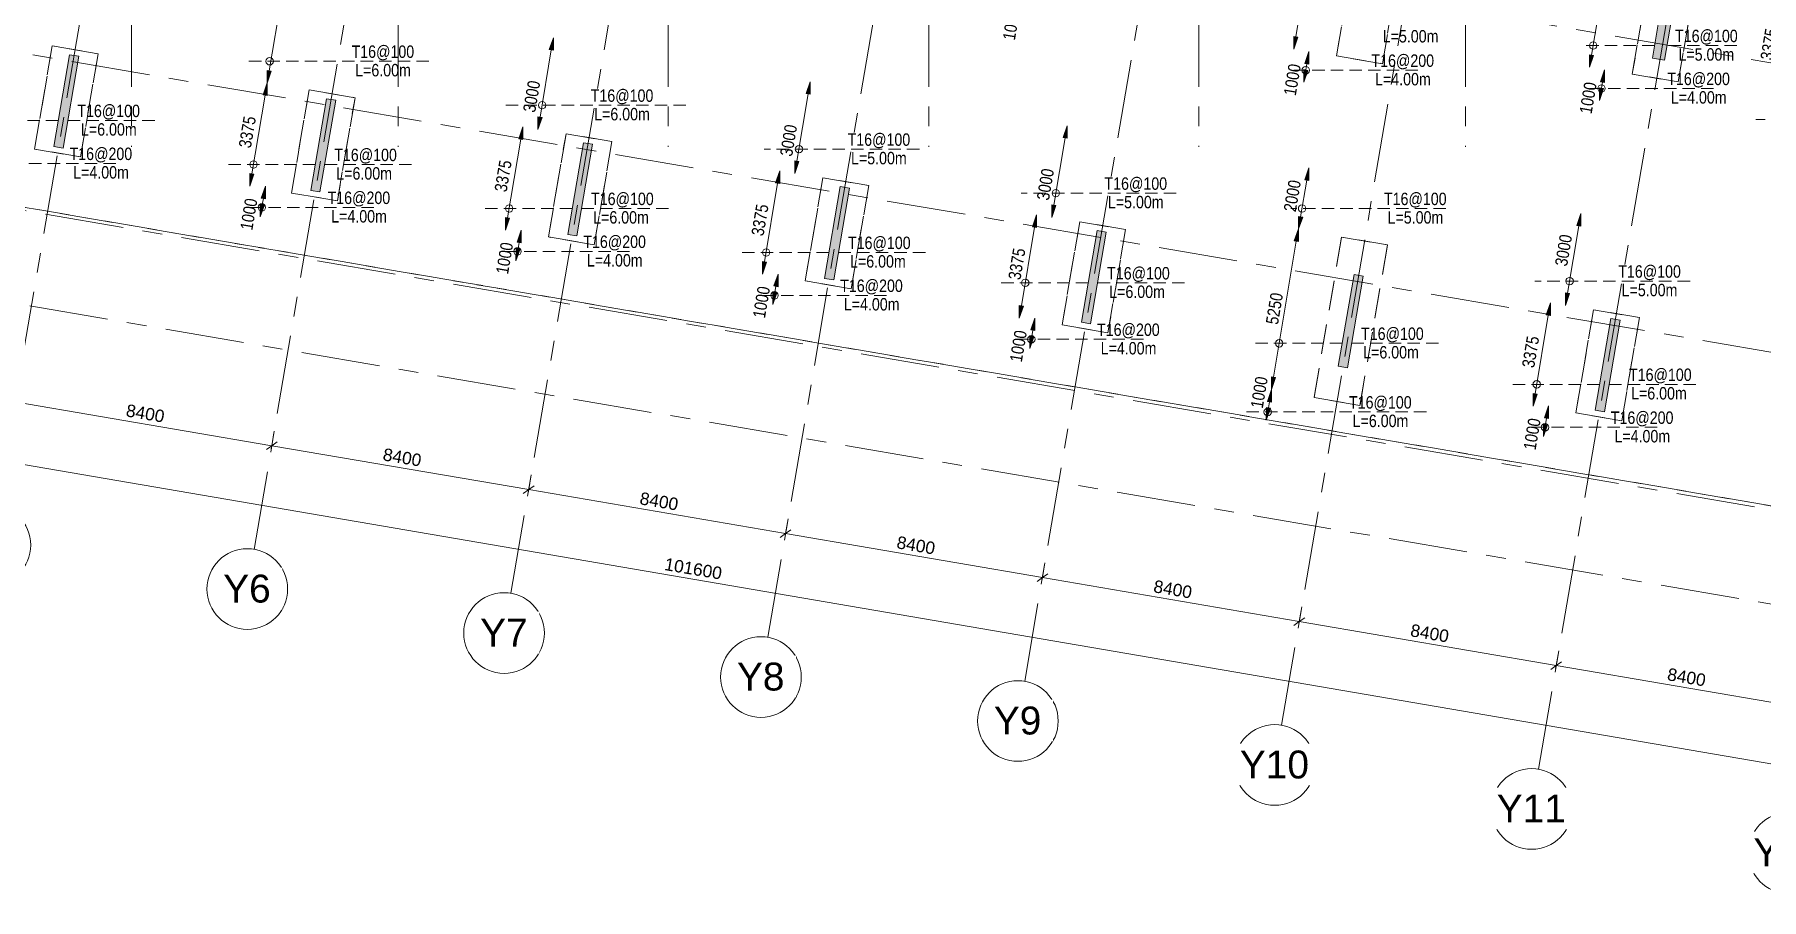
# Model space of a CAD drawing. Header units: millimetres. Extents: x -7055 to 132043, y -26353 to 51881.
# Drawn here: x 28048 to 83709, y -23914 to 3974 of the extents above; entities that cross this region are included whole.
import ezdxf

# ---------------------------------------------------------------- set-up
doc = ezdxf.new("R2010")
doc.units = ezdxf.units.MM
for name, pattern in [('00-SX_HIDDEN', [600, 400, -200]), ('Grid Line', [4445, 2540, -635, 635, -635]), ('Hidden', [1428.75, 952.5, -476.25]), ('IMPORT-HIDDENX2 _6_', [3810000.0, 2540000.0, -1270000.0])]:
    doc.linetypes.add(name, pattern=pattern)
for name, color, linetype, lineweight in [('A-ANNO-DIMS', 211, 'Continuous', 5), ('A-ANNO-DIMS-200', 211, 'Continuous', 5), ('A-WALL-PATT', 111, 'Continuous', 15), ('I-WALL', 2, 'Continuous', 5), ('S-Anno-REF-Dims', 7, 'Continuous', 5), ('S-Anno-Slab-Reinf-Top-Text', 7, 'Continuous', 5), ('S-Anno-Slab-Reinf_ Top', 7, 'IMPORT-HIDDENX2 _6_', 5), ('S-FNDN', 32, 'Continuous', 15), ('S-GRID', 1, 'Continuous', 5), ('S-GRID-IDEN', 1, 'Continuous', 5), ('TOP 1-1_dwg', 8, 'Continuous', 5)]:
    doc.layers.add(name, color=color, linetype=linetype, lineweight=lineweight)
doc.styles.add('Arial', font='arial.ttf', dxfattribs={"height": 900})
doc.styles.add('Arial Narrow', font='ARIALN.TTF', dxfattribs={"height": 400})
doc.styles.add('Arial_1', font='arial.ttf', dxfattribs={"height": 400})
doc.dimstyles.new('Diagonal_-_2mm_Round_5mm_-1-200', dxfattribs={"dimscale": 304.8, "dimtxt": 1.338923, "dimasz": 0.984252, "dimexe": 0.328084, "dimexo": 0.0625, "dimgap": 0.065617, "dimtad": 1, "dimdec": 0, "dimlfac": 304.8, "dimrnd": 5, "dimdsep": 46, "dimtxsty": 'Arial_1', "dimblk1": 'OBLIQUE', "dimblk2": 'OBLIQUE', "dimsah": 1, "dimcen": 0.09, "dimazin": 0, "dimtfac": 1, "dimtdec": 4, "dimtix": 1, "dimtmove": 0, "dimatfit": 3, "dimfxl": 0.005167, "dimfxlon": 1, "dimtvp": 1, "dimtolj": 1, "dimtzin": 0, "dimarcsym": 2})

# ---------------------------------------------------------------- blocks, each defined once
blk = doc.blocks.new('TOP 1-1_dwg-7774274-GROUND FLOOR TOP X-DIR REINFORECMENT')
at = {"layer": 'S-Anno-REF-Dims'}
for points in [[(357390, 455870), (357259, 455892), (357390, 456275), (357390, 455870)], [(381252, 455911), (381252, 456316), (381384, 456294)], [(381740, 455422), (381608, 455445), (381740, 455828), (381740, 455422)], [(390787, 455324), (390787, 455729), (390918, 455707)], [(348164, 454412), (348032, 454434), (348164, 454817), (348164, 454412)], [(348164, 454811), (348164, 455217), (348296, 455195)], [(365670, 454452), (365538, 454474), (365670, 454857), (365670, 454452)], [(381575, 454842), (381575, 455247), (381707, 455225)], [(391275, 454835), (391143, 454857), (391275, 455241), (391275, 454835)], [(391110, 454254), (391110, 454660), (391241, 454638)], [(356895, 453316), (356895, 453722), (357026, 453700)], [(356406, 452994), (356275, 453016), (356407, 453400), (356407, 452994)], [(373949, 453034), (373818, 453056), (373949, 453440), (373949, 453034)], [(364686, 451576), (364554, 451598), (364686, 451982), (364686, 451576)], [(365174, 451898), (365174, 452304), (365306, 452282)], [(381740, 451677), (381609, 451699), (381741, 452083), (381741, 451677)], [(347606, 451489), (347607, 451894), (347738, 451872)], [(348109, 451086), (347977, 451108), (348109, 451492), (348109, 451086)], [(347944, 450505), (347944, 450911), (348076, 450889)], [(373454, 450481), (373454, 450886), (373585, 450864)], [(355849, 450071), (355849, 450477), (355981, 450454)], [(372965, 450158), (372834, 450180), (372966, 450564), (372966, 450158)], [(381410, 450110), (381411, 450516), (381542, 450494)], [(390508, 450198), (390377, 450221), (390508, 450604), (390508, 450198)], [(356351, 449668), (356220, 449690), (356352, 450074), (356352, 449668)], [(381403, 449706), (381272, 449728), (381404, 450111), (381404, 449706)], [(356186, 449088), (356187, 449493), (356318, 449471)], [(364128, 448653), (364129, 449059), (364260, 449037)], [(364631, 448250), (364499, 448272), (364631, 448656), (364631, 448250)], [(364466, 447670), (364466, 448075), (364598, 448053)], [(372408, 447235), (372408, 447641), (372540, 447619)], [(389524, 447323), (389393, 447345), (389525, 447728), (389525, 447323)], [(390013, 447645), (390013, 448051), (390144, 448029)], [(372910, 446833), (372779, 446855), (372911, 447238), (372911, 446833)], [(372745, 446252), (372746, 446657), (372877, 446635)], [(380536, 444933), (380536, 445339), (380668, 445317)], [(380535, 444528), (380404, 444550), (380536, 444933), (380536, 444528)], [(388967, 444400), (388967, 444805), (389099, 444783)], [(380370, 443947), (380371, 444353), (380502, 444331)], [(389469, 443997), (389338, 444019), (389469, 444403), (389469, 443997)], [(389304, 443416), (389305, 443822), (389436, 443800)]]:
    blk.add_hatch(color=256, dxfattribs=at).paths.add_polyline_path(points)
at = {"layer": 'S-Anno-REF-Dims', "color": 250, "lineweight": 13}
for p, q in [((381318, 456305), (381744, 458845)), ((348230, 455206), (348780, 458485)), ((390853, 455718), (391278, 458258)), ((356961, 453711), (357324, 455881)), ((381641, 455236), (381674, 455433)), ((391176, 454649), (391209, 454846)), ((347672, 451883), (348098, 454423)), ((365240, 452293), (365604, 454463)), ((355915, 450466), (356341, 453005)), ((373520, 450875), (373883, 453045)), ((364194, 449048), (364620, 451587)), ((381476, 450505), (381675, 451688)), ((348010, 450900), (348043, 451097)), ((372474, 447630), (372900, 450169)), ((390079, 448040), (390442, 450210)), ((356252, 449482), (356285, 449679)), ((380602, 445328), (381337, 449717)), ((364532, 448064), (364565, 448261)), ((389033, 444794), (389459, 447334)), ((372811, 446646), (372844, 446844)), ((380437, 444342), (380470, 444539)), ((389370, 443811), (389403, 444008))]:
    blk.add_line(p, q, dxfattribs=at)
at = {"layer": 'S-Anno-REF-Dims'}
for p, q in [((357259, 455892), (357390, 456275)), ((357390, 455870), (357259, 455892)), ((357390, 456275), (357390, 455870)), ((357390, 455870), (357390, 455870)), ((381252, 455911), (381252, 456316)), ((381252, 456316), (381384, 456294)), ((381384, 456294), (381252, 455911)), ((381608, 455445), (381740, 455828)), ((381740, 455422), (381608, 455445)), ((381740, 455828), (381740, 455422)), ((381740, 455422), (381740, 455422)), ((390787, 455324), (390787, 455729)), ((390787, 455729), (390918, 455707)), ((390918, 455707), (390787, 455324)), ((348032, 454434), (348164, 454817)), ((348164, 454811), (348164, 455217)), ((348164, 455217), (348296, 455195)), ((348296, 455195), (348164, 454811)), ((348164, 454817), (348164, 454412)), ((365538, 454474), (365670, 454857)), ((365670, 454857), (365670, 454452)), ((381575, 454842), (381575, 455247)), ((381575, 455247), (381707, 455225)), ((381707, 455225), (381575, 454842)), ((391143, 454857), (391275, 455241)), ((391275, 454835), (391143, 454857)), ((391275, 455241), (391275, 454835)), ((391275, 454835), (391275, 454835)), ((348164, 454412), (348032, 454434)), ((348164, 454412), (348164, 454412)), ((365670, 454452), (365538, 454474)), ((365670, 454452), (365670, 454452)), ((391110, 454254), (391110, 454660)), ((391110, 454660), (391241, 454638)), ((391241, 454638), (391110, 454254)), ((356895, 453316), (356895, 453722)), ((356895, 453722), (357026, 453700)), ((357026, 453700), (356895, 453316)), ((356275, 453016), (356407, 453400)), ((356407, 453400), (356407, 452994)), ((373818, 453056), (373949, 453440)), ((373949, 453440), (373949, 453034)), ((356406, 452994), (356275, 453016)), ((356407, 452994), (356406, 452994)), ((373949, 453034), (373818, 453056)), ((373949, 453034), (373949, 453034)), ((364554, 451598), (364686, 451982)), ((364686, 451982), (364686, 451576)), ((365174, 451898), (365174, 452304)), ((365174, 452304), (365306, 452282)), ((365306, 452282), (365174, 451898)), ((381609, 451699), (381741, 452083)), ((381741, 452083), (381741, 451677)), ((347606, 451489), (347607, 451894)), ((347738, 451872), (347606, 451489)), ((347607, 451894), (347738, 451872)), ((347977, 451108), (348109, 451492)), ((348109, 451492), (348109, 451086)), ((364686, 451576), (364554, 451598)), ((364686, 451576), (364686, 451576)), ((381740, 451677), (381609, 451699)), ((381741, 451677), (381740, 451677)), ((347944, 450505), (347944, 450911)), ((347944, 450911), (348076, 450889)), ((348076, 450889), (347944, 450505)), ((348109, 451086), (347977, 451108)), ((348109, 451086), (348109, 451086)), ((373454, 450481), (373454, 450886)), ((373454, 450886), (373585, 450864)), ((373585, 450864), (373454, 450481)), ((355849, 450071), (355849, 450477)), ((355849, 450477), (355981, 450454)), ((355981, 450454), (355849, 450071)), ((372834, 450180), (372966, 450564)), ((372966, 450564), (372966, 450158)), ((381410, 450110), (381411, 450516)), ((381542, 450494), (381410, 450110)), ((381411, 450516), (381542, 450494)), ((390377, 450221), (390508, 450604)), ((390508, 450604), (390508, 450198)), ((356220, 449690), (356352, 450074)), ((356352, 450074), (356352, 449668)), ((372965, 450158), (372834, 450180)), ((372966, 450158), (372965, 450158)), ((381272, 449728), (381404, 450111)), ((381404, 450111), (381404, 449706)), ((390508, 450198), (390377, 450221)), ((390508, 450198), (390508, 450198)), ((356186, 449088), (356187, 449493)), ((356318, 449471), (356186, 449088)), ((356187, 449493), (356318, 449471)), ((356351, 449668), (356220, 449690)), ((356352, 449668), (356351, 449668)), ((381403, 449706), (381272, 449728)), ((381404, 449706), (381403, 449706)), ((364128, 448653), (364129, 449059)), ((364260, 449037), (364128, 448653)), ((364129, 449059), (364260, 449037)), ((364499, 448272), (364631, 448656)), ((364631, 448656), (364631, 448250)), ((364466, 447670), (364466, 448075)), ((364466, 448075), (364598, 448053)), ((364631, 448250), (364499, 448272)), ((364631, 448250), (364631, 448250)), ((364598, 448053), (364466, 447670)), ((372408, 447235), (372408, 447641)), ((372408, 447641), (372540, 447619)), ((372540, 447619), (372408, 447235)), ((389393, 447345), (389525, 447728)), ((389525, 447728), (389525, 447323)), ((390013, 447645), (390013, 448051)), ((390013, 448051), (390144, 448029)), ((390144, 448029), (390013, 447645)), ((372779, 446855), (372911, 447238)), ((372911, 447238), (372911, 446833)), ((389524, 447323), (389393, 447345)), ((389525, 447323), (389524, 447323)), ((372745, 446252), (372746, 446657)), ((372877, 446635), (372745, 446252)), ((372746, 446657), (372877, 446635)), ((372910, 446833), (372779, 446855)), ((372911, 446833), (372910, 446833)), ((380536, 444933), (380536, 445339)), ((380536, 445339), (380668, 445317)), ((380668, 445317), (380536, 444933)), ((380404, 444550), (380536, 444933)), ((380536, 444933), (380536, 444528)), ((388967, 444400), (388967, 444805)), ((388967, 444805), (389099, 444783)), ((389099, 444783), (388967, 444400)), ((380370, 443947), (380371, 444353)), ((380502, 444331), (380370, 443947)), ((380371, 444353), (380502, 444331)), ((380535, 444528), (380404, 444550)), ((380536, 444528), (380535, 444528)), ((389338, 444019), (389469, 444403)), ((389469, 444403), (389469, 443997)), ((389304, 443416), (389305, 443822)), ((389436, 443800), (389304, 443416)), ((389305, 443822), (389436, 443800)), ((389469, 443997), (389338, 444019)), ((389469, 443997), (389469, 443997))]:
    blk.add_line(p, q, dxfattribs=at)
for centre in [(390906, 456024), (348246, 455518), (381640, 455227), (391174, 454640), (357028, 454100), (365308, 452682), (347724, 452189), (347994, 450805), (355968, 450771), (373587, 451264), (381523, 450771), (356236, 449387), (364248, 449353), (364516, 447969), (372600, 448373), (390146, 448429), (372795, 446552), (380786, 446423), (389086, 445100), (380414, 444207), (389354, 443716)]:
    blk.add_circle(centre, 120, dxfattribs=at)
at = {"layer": 'S-Anno-Slab-Reinf_ Top', "linetype": '00-SX_HIDDEN'}
for p, q in [((392882, 456024), (390536, 456024)), ((395536, 456024), (393288, 456024)), ((353378, 455518), (347378, 455518)), ((385252, 455227), (381252, 455227)), ((394786, 454640), (390786, 454640)), ((361658, 454100), (355658, 454100)), ((341436, 453607), (338541, 453607)), ((344541, 453607), (341740, 453607)), ((400651, 453636), (396151, 453636)), ((369187, 452682), (364187, 452682)), ((343289, 452223), (339289, 452223)), ((349716, 452189), (346821, 452189)), ((352821, 452189), (350020, 452189)), ((377467, 451264), (372467, 451264)), ((351606, 450805), (347606, 450805)), ((357995, 450771), (355100, 450771)), ((361100, 450771), (358299, 450771)), ((386155, 450771), (381155, 450771)), ((359848, 449387), (355848, 449387)), ((366275, 449353), (363380, 449353)), ((369380, 449353), (366579, 449353)), ((374629, 448373), (371732, 448373)), ((377732, 448373), (374933, 448373)), ((394026, 448429), (389026, 448429)), ((368128, 447969), (364128, 447969)), ((376407, 446552), (372407, 446552)), ((382817, 446423), (379918, 446423)), ((385918, 446423), (383122, 446423)), ((391113, 445100), (388218, 445100)), ((394218, 445100), (391417, 445100)), ((385529, 444210), (379529, 444210)), ((392966, 443716), (388966, 443716))]:
    blk.add_line(p, q, dxfattribs=at)
at = {"layer": 'S-Anno-REF-Dims', "char_height": 400, "width": 1218.22, "attachment_point": 2, "rotation": 80.4867, "line_spacing_factor": 0.974696, "style": 'Arial Narrow'}
for s, insert in [('1000', (371954, 456742)), ('3375', (396374, 456100)), ('1000', (381008, 454956)), ('3000', (356493, 454417)), ('1000', (390543, 454369)), ('3375', (347329, 453269)), ('3000', (364773, 452999)), ('3375', (355572, 451852)), ('3000', (373052, 451581)), ('2000', (381009, 451211)), ('1000', (347377, 450620)), ('3375', (363851, 450434)), ('3000', (389752, 449456)), ('1000', (355619, 449202)), ('3375', (372131, 449016)), ('1000', (363899, 447784)), ('5250', (380433, 447577)), ('1000', (372178, 446366)), ('3375', (388690, 446181)), ('1000', (379943, 444874)), ('1000', (388737, 443531))]:
    blk.add_mtext(s, dxfattribs=dict(at, insert=insert))
at = {"layer": 'S-Anno-Slab-Reinf-Top-Text', "char_height": 400, "attachment_point": 2, "line_spacing_factor": 0.974696, "style": 'Arial Narrow'}
for s, insert, width in [('L=5.00m', (385020, 456524), 2156.44), ('T16@100', (394554, 456534), 2421.7), ('T16@100', (351895, 456027), 2421.7), ('L=5.00m', (394552, 455937), 2156.44), ('L=6.00m', (351900, 455431), 2156.44), ('T16@200', (384768, 455737), 2421.7), ('L=4.00m', (384773, 455140), 2156.44), ('T16@200', (394302, 455150), 2421.7), ('T16@100', (359604, 454610), 2421.7), ('L=4.00m', (394308, 454553), 2156.44), ('T16@100', (343057, 454117), 2421.7), ('L=6.00m', (359603, 454013), 2156.44), ('L=6.00m', (343063, 453520), 2156.44), ('T16@100', (367883, 453192), 2421.7), ('T16@200', (342806, 452733), 2421.7), ('T16@100', (351337, 452699), 2421.7), ('L=5.00m', (367882, 452595), 2156.44), ('L=4.00m', (342811, 452136), 2156.44), ('L=6.00m', (351292, 452102), 2156.44), ('T16@100', (376163, 451774), 2421.7), ('T16@200', (351122, 451315), 2421.7), ('T16@100', (359616, 451281), 2421.7), ('L=5.00m', (376162, 451177), 2156.44), ('T16@100', (385171, 451280), 2421.7), ('L=4.00m', (351128, 450718), 2156.44), ('L=6.00m', (359571, 450684), 2156.44), ('L=5.00m', (385176, 450684), 2156.44), ('T16@200', (359365, 449897), 2421.7), ('T16@100', (367896, 449863), 2421.7), ('L=4.00m', (359370, 449300), 2156.44), ('L=6.00m', (367851, 449266), 2156.44), ('T16@100', (376249, 448883), 2421.7), ('T16@100', (392722, 448939), 2421.7), ('T16@200', (367644, 448479), 2421.7), ('L=6.00m', (376204, 448286), 2156.44), ('L=5.00m', (392721, 448342), 2156.44), ('L=4.00m', (367650, 447882), 2156.44), ('T16@200', (375924, 447061), 2421.7), ('L=4.00m', (375929, 446465), 2156.44), ('T16@100', (384434, 446933), 2421.7), ('L=6.00m', (384389, 446336), 2156.44), ('T16@100', (393070, 445610), 2421.7), ('T16@100', (384045, 444720), 2421.7), ('L=6.00m', (393025, 445013), 2156.44), ('T16@200', (392483, 444226), 2421.7), ('L=6.00m', (384050, 444123), 2156.44), ('L=4.00m', (392488, 443629), 2156.44)]:
    blk.add_mtext(s, dxfattribs=dict(at, insert=insert, width=width))
blk = doc.blocks.new('Grid - M_Grid Head - Circle-4284405-GROUND FLOOR TOP X-DIR REINFORECMENT')
at = {"layer": 'S-GRID-IDEN'}
blk.add_circle((0, 0), 6.5, dxfattribs=at)
blk = doc.blocks.new('DIMBLOCK20-GROUND FLOOR TOP X-DIR REINFORECMENT')
at = {"layer": 'A-ANNO-DIMS-200'}
for p, q in [((27416, -7866), (27497, -7392)), ((27416, -7866), (27399, -7964)), ((27416, -7866), (35695, -9283)), ((35695, -9283), (35776, -8810)), ((35695, -9283), (35678, -9382))]:
    blk.add_line(p, q, dxfattribs=at)
at = {"layer": 'A-ANNO-DIMS-200', "lineweight": 15}
for p, q in [((27416, -7866), (27589, -7743)), ((27416, -7866), (27243, -7988)), ((35695, -9283), (35522, -9406)), ((35695, -9283), (35868, -9161))]:
    blk.add_line(p, q, dxfattribs=at)
at = {"layer": 'A-ANNO-DIMS-200', "color": 0, "insert": (31040, -7939), "char_height": 400, "width": 1476.71, "attachment_point": 1, "rotation": 350.2832, "line_spacing_factor": 0.941778, "style": 'Arial_1'}
blk.add_mtext('8400', dxfattribs=at)
blk = doc.blocks.new('_Oblique')
at = {"color": 0, "linetype": 'ByBlock', "lineweight": -2}
blk.add_line((-0.5, -0.5), (0.5, 0.5), dxfattribs=at)
blk = doc.blocks.new('DIMBLOCK21-GROUND FLOOR TOP X-DIR REINFORECMENT')
at = {"layer": 'A-ANNO-DIMS-200'}
for p, q in [((35695, -9283), (35776, -8810)), ((35695, -9283), (35678, -9382)), ((35695, -9283), (43975, -10701)), ((43975, -10701), (44056, -10228)), ((43975, -10701), (43958, -10800))]:
    blk.add_line(p, q, dxfattribs=at)
at = {"layer": 'A-ANNO-DIMS-200', "lineweight": 15}
for p, q in [((35695, -9283), (35522, -9406)), ((35695, -9283), (35868, -9161)), ((43975, -10701), (43802, -10824)), ((43975, -10701), (44148, -10578))]:
    blk.add_line(p, q, dxfattribs=at)
at = {"layer": 'A-ANNO-DIMS-200', "color": 0, "insert": (39320, -9357), "char_height": 400, "width": 1476.71, "attachment_point": 1, "rotation": 350.2832, "line_spacing_factor": 0.941778, "style": 'Arial_1'}
blk.add_mtext('8400', dxfattribs=at)
blk = doc.blocks.new('DIMBLOCK22-GROUND FLOOR TOP X-DIR REINFORECMENT')
at = {"layer": 'A-ANNO-DIMS-200'}
for p, q in [((43975, -10701), (44056, -10228)), ((43975, -10701), (43958, -10800)), ((43975, -10701), (52254, -12119)), ((52254, -12119), (52335, -11646)), ((52254, -12119), (52237, -12217))]:
    blk.add_line(p, q, dxfattribs=at)
at = {"layer": 'A-ANNO-DIMS-200', "lineweight": 15}
for p, q in [((43975, -10701), (43802, -10824)), ((43975, -10701), (44148, -10578)), ((52254, -12119), (52081, -12241)), ((52254, -12119), (52427, -11996))]:
    blk.add_line(p, q, dxfattribs=at)
at = {"layer": 'A-ANNO-DIMS-200', "color": 0, "insert": (47599, -10774), "char_height": 400, "width": 1476.71, "attachment_point": 1, "rotation": 350.2832, "line_spacing_factor": 0.941778, "style": 'Arial_1'}
blk.add_mtext('8400', dxfattribs=at)
blk = doc.blocks.new('DIMBLOCK23-GROUND FLOOR TOP X-DIR REINFORECMENT')
at = {"layer": 'A-ANNO-DIMS-200'}
for p, q in [((52254, -12119), (52335, -11646)), ((52254, -12119), (52237, -12217)), ((52254, -12119), (60534, -13537)), ((60534, -13537), (60615, -13063)), ((60534, -13537), (60517, -13635))]:
    blk.add_line(p, q, dxfattribs=at)
at = {"layer": 'A-ANNO-DIMS-200', "lineweight": 15}
for p, q in [((52254, -12119), (52081, -12241)), ((52254, -12119), (52427, -11996)), ((60534, -13537), (60361, -13659)), ((60534, -13537), (60707, -13414))]:
    blk.add_line(p, q, dxfattribs=at)
at = {"layer": 'A-ANNO-DIMS-200', "color": 0, "insert": (55879, -12192), "char_height": 400, "width": 1476.71, "attachment_point": 1, "rotation": 350.2832, "line_spacing_factor": 0.941778, "style": 'Arial_1'}
blk.add_mtext('8400', dxfattribs=at)
blk = doc.blocks.new('DIMBLOCK24-GROUND FLOOR TOP X-DIR REINFORECMENT')
at = {"layer": 'A-ANNO-DIMS-200'}
for p, q in [((60534, -13537), (60615, -13063)), ((60534, -13537), (60517, -13635)), ((60534, -13537), (68813, -14954)), ((68813, -14954), (68796, -15053)), ((68813, -14954), (68894, -14481))]:
    blk.add_line(p, q, dxfattribs=at)
at = {"layer": 'A-ANNO-DIMS-200', "lineweight": 15}
for p, q in [((60534, -13537), (60361, -13659)), ((60534, -13537), (60707, -13414)), ((68813, -14954), (68640, -15077)), ((68813, -14954), (68986, -14832))]:
    blk.add_line(p, q, dxfattribs=at)
at = {"layer": 'A-ANNO-DIMS-200', "color": 0, "insert": (64158, -13610), "char_height": 400, "width": 1476.71, "attachment_point": 1, "rotation": 350.2832, "line_spacing_factor": 0.941778, "style": 'Arial_1'}
blk.add_mtext('8400', dxfattribs=at)
blk = doc.blocks.new('DIMBLOCK25-GROUND FLOOR TOP X-DIR REINFORECMENT')
at = {"layer": 'A-ANNO-DIMS-200', "lineweight": 15}
for p, q in [((68813, -14954), (68640, -15077)), ((68813, -14954), (68986, -14832)), ((77093, -16372), (76920, -16495)), ((77093, -16372), (77266, -16249))]:
    blk.add_line(p, q, dxfattribs=at)
at = {"layer": 'A-ANNO-DIMS-200'}
for p, q in [((68813, -14954), (68796, -15053)), ((68813, -14954), (68894, -14481)), ((68813, -14954), (77093, -16372)), ((77093, -16372), (77174, -15899)), ((77093, -16372), (77076, -16471))]:
    blk.add_line(p, q, dxfattribs=at)
at = {"layer": 'A-ANNO-DIMS-200', "color": 0, "insert": (72438, -15028), "char_height": 400, "width": 1476.71, "attachment_point": 1, "rotation": 350.2832, "line_spacing_factor": 0.941778, "style": 'Arial_1'}
blk.add_mtext('8400', dxfattribs=at)
blk = doc.blocks.new('DIMBLOCK26-GROUND FLOOR TOP X-DIR REINFORECMENT')
at = {"layer": 'A-ANNO-DIMS-200'}
for p, q in [((77093, -16372), (77174, -15899)), ((77093, -16372), (77076, -16471)), ((77093, -16372), (85372, -17790)), ((85372, -17790), (85355, -17888)), ((85372, -17790), (85453, -17317))]:
    blk.add_line(p, q, dxfattribs=at)
at = {"layer": 'A-ANNO-DIMS-200', "lineweight": 15}
for p, q in [((77093, -16372), (76920, -16495)), ((77093, -16372), (77266, -16249)), ((85372, -17790), (85199, -17912)), ((85372, -17790), (85545, -17667))]:
    blk.add_line(p, q, dxfattribs=at)
at = {"layer": 'A-ANNO-DIMS-200', "color": 0, "insert": (80717, -16445), "char_height": 400, "width": 1476.71, "attachment_point": 1, "rotation": 350.2832, "line_spacing_factor": 0.941778, "style": 'Arial_1'}
blk.add_mtext('8400', dxfattribs=at)
blk = doc.blocks.new('DIMBLOCK29-GROUND FLOOR TOP X-DIR REINFORECMENT')
at = {"layer": 'A-ANNO-DIMS-200', "lineweight": 15}
for p, q in [((-857, -5007), (-1031, -5130)), ((-857, -5007), (-684, -4885)), ((99285, -22155), (99112, -22278)), ((99285, -22155), (99458, -22033))]:
    blk.add_line(p, q, dxfattribs=at)
at = {"layer": 'A-ANNO-DIMS-200'}
for p, q in [((-857, -5007), (-874, -5106)), ((-857, -5007), (-776, -4534)), ((-857, -5007), (99285, -22155)), ((99285, -22155), (99366, -21682)), ((99285, -22155), (99268, -22254))]:
    blk.add_line(p, q, dxfattribs=at)
at = {"layer": 'A-ANNO-DIMS-200', "color": 0, "insert": (48395, -12894), "char_height": 400, "width": 2215.06, "attachment_point": 1, "rotation": 350.2832, "line_spacing_factor": 0.941778, "style": 'Arial_1'}
blk.add_mtext('101600', dxfattribs=at)

msp = doc.modelspace()

# ---------------------------------------------------------------- hatches: boundary and pattern name
at = {"layer": 'A-WALL-PATT', "lineweight": 5}
for points in [[(80586.5156, 3142.4191), (80949.3909, 5261.5749), (80555.1293, 5329.0866), (80192.254, 3209.9308)], [(28968.7135, 314.5415), (29475.0512, 3271.5031), (29179.355, 3322.1369), (28673.0173, 365.1752)], [(37248.2061, -1103.204), (37754.5438, 1853.7577), (37458.8476, 1904.3914), (36952.51, -1052.5702)], [(45527.6987, -2520.9494), (46034.0364, 436.0122), (45738.3402, 486.646), (45232.0026, -2470.3157)], [(53807.1913, -3938.6949), (54313.529, -981.7332), (54017.8328, -931.0995), (53511.4952, -3888.0611)], [(62086.6839, -5356.4403), (62593.0216, -2399.4787), (62297.3254, -2348.8449), (61790.9878, -5305.8066)], [(70366.1765, -6774.1858), (70872.5142, -3817.2241), (70576.818, -3766.5904), (70070.4804, -6723.552)], [(78645.6691, -8191.9312), (79152.0068, -5234.9696), (78856.3106, -5184.3358), (78349.973, -8141.2975)]]:
    msp.add_hatch(color=256, dxfattribs=at).paths.add_polyline_path(points)

# ---------------------------------------------------------------- linework, layer by layer
at = {"layer": 'I-WALL', "lineweight": 15}
for p, q in [((80555.1293, 5329.0866), (80192.254, 3209.9308)), ((80586.5156, 3142.4191), (80949.3909, 5261.5749)), ((29179.355, 3322.1369), (28673.0173, 365.1752)), ((28968.7135, 314.5415), (29475.0512, 3271.5031)), ((29475.0512, 3271.5031), (29179.355, 3322.1369)), ((80192.254, 3209.9308), (80586.5156, 3142.4191)), ((37458.8476, 1904.3914), (36952.51, -1052.5702)), ((37248.2061, -1103.204), (37754.5438, 1853.7577)), ((37754.5438, 1853.7577), (37458.8476, 1904.3914)), ((28673.0173, 365.1752), (28968.7135, 314.5415)), ((45738.3402, 486.646), (45232.0026, -2470.3157)), ((45527.6987, -2520.9494), (46034.0364, 436.0122)), ((46034.0364, 436.0122), (45738.3402, 486.646)), ((36952.51, -1052.5702), (37248.2061, -1103.204)), ((54017.8328, -931.0995), (53511.4952, -3888.0611)), ((53807.1913, -3938.6949), (54313.529, -981.7332)), ((54313.529, -981.7332), (54017.8328, -931.0995)), ((45232.0026, -2470.3157), (45527.6987, -2520.9494)), ((62297.3254, -2348.8449), (61790.9878, -5305.8066)), ((62086.6839, -5356.4403), (62593.0216, -2399.4787)), ((62593.0216, -2399.4787), (62297.3254, -2348.8449)), ((53511.4952, -3888.0611), (53807.1913, -3938.6949)), ((70576.818, -3766.5904), (70070.4804, -6723.552)), ((70366.1765, -6774.1858), (70872.5142, -3817.2241)), ((70872.5142, -3817.2241), (70576.818, -3766.5904)), ((61790.9878, -5305.8066), (62086.6839, -5356.4403)), ((78856.3106, -5184.3358), (78349.973, -8141.2975)), ((78645.6691, -8191.9312), (79152.0068, -5234.9696)), ((79152.0068, -5234.9696), (78856.3106, -5184.3358)), ((70070.4804, -6723.552), (70366.1765, -6774.1858)), ((78349.973, -8141.2975), (78645.6691, -8191.9312))]:
    msp.add_line(p, q, dxfattribs=at)
at = {"layer": 'S-FNDN', "linetype": 'Hidden'}
for p, q in [((70581.7631, 6612.8569), (70012.0737, 3286.2852)), ((70012.0737, 3286.2852), (70581.7631, 6612.8569)), ((71490.55, 3033.0899), (72060.2394, 6359.6616)), ((72060.2394, 6359.6616), (71490.55, 3033.0899)), ((80116.4288, 6025.6363), (79546.7398, 2699.0646)), ((79546.7398, 2699.0646), (80116.4288, 6025.6363)), ((81025.2161, 2445.8694), (81594.9052, 5772.4411)), ((81594.9052, 5772.4411), (81025.2161, 2445.8694)), ((28619.6203, 3608.2175), (28049.969, 281.6393)), ((28049.969, 281.6393), (28619.6203, 3608.2175)), ((30098.0995, 3355.0391), (28619.6203, 3608.2175)), ((28619.6203, 3608.2175), (30098.0995, 3355.0391)), ((29528.4482, 28.4609), (30098.0995, 3355.0391)), ((30098.0995, 3355.0391), (29528.4482, 28.4609)), ((70012.0737, 3286.2852), (71490.55, 3033.0899)), ((71490.55, 3033.0899), (70012.0737, 3286.2852)), ((79546.7398, 2699.0646), (81025.2161, 2445.8694)), ((81025.2161, 2445.8694), (79546.7398, 2699.0646)), ((97418.9572, -13514.0887), (8507.6162, 1686.8929)), ((8507.6162, 1686.8929), (97418.9572, -13514.0887)), ((36899.1129, 2190.472), (36329.4616, -1136.1062)), ((36329.4616, -1136.1062), (36899.1129, 2190.472)), ((38377.5921, 1937.2937), (36899.1129, 2190.472)), ((36899.1129, 2190.472), (38377.5921, 1937.2937)), ((37807.9408, -1389.2845), (38377.5921, 1937.2937)), ((38377.5921, 1937.2937), (37807.9408, -1389.2845)), ((45178.6055, 772.7265), (44608.9542, -2553.8516)), ((44608.9542, -2553.8516), (45178.6055, 772.7265)), ((46657.0847, 519.5482), (45178.6055, 772.7265)), ((45178.6055, 772.7265), (46657.0847, 519.5482)), ((28049.969, 281.6393), (29528.4482, 28.4609)), ((29528.4482, 28.4609), (28049.969, 281.6393)), ((46087.4334, -2807.03), (46657.0847, 519.5482)), ((46657.0847, 519.5482), (46087.4334, -2807.03)), ((53458.0981, -645.0189), (52888.4468, -3971.5971)), ((52888.4468, -3971.5971), (53458.0981, -645.0189)), ((54936.5773, -898.1972), (53458.0981, -645.0189)), ((53458.0981, -645.0189), (54936.5773, -898.1972)), ((54366.926, -4224.7754), (54936.5773, -898.1972)), ((54936.5773, -898.1972), (54366.926, -4224.7754)), ((36329.4616, -1136.1062), (37807.9408, -1389.2845)), ((37807.9408, -1389.2845), (36329.4616, -1136.1062)), ((61737.5907, -2062.7644), (61167.9394, -5389.3425)), ((61167.9394, -5389.3425), (61737.5907, -2062.7644)), ((63216.0699, -2315.9427), (61737.5907, -2062.7644)), ((61737.5907, -2062.7644), (63216.0699, -2315.9427)), ((44608.9542, -2553.8516), (46087.4334, -2807.03)), ((46087.4334, -2807.03), (44608.9542, -2553.8516)), ((62646.4186, -5642.5209), (63216.0699, -2315.9427)), ((63216.0699, -2315.9427), (62646.4186, -5642.5209)), ((70175.3206, -2556.4554), (69289.1948, -7731.1424)), ((69289.1948, -7731.1424), (70175.3206, -2556.4554)), ((71653.7998, -2809.6338), (70175.3206, -2556.4554)), ((70175.3206, -2556.4554), (71653.7998, -2809.6338)), ((70767.6739, -7984.3207), (71653.7998, -2809.6338)), ((71653.7998, -2809.6338), (70767.6739, -7984.3207)), ((52888.4468, -3971.5971), (54366.926, -4224.7754)), ((54366.926, -4224.7754), (52888.4468, -3971.5971)), ((78296.5759, -4898.2553), (77726.9247, -8224.8334)), ((77726.9247, -8224.8334), (78296.5759, -4898.2553)), ((79775.0551, -5151.4336), (78296.5759, -4898.2553)), ((78296.5759, -4898.2553), (79775.0551, -5151.4336)), ((61167.9394, -5389.3425), (62646.4186, -5642.5209)), ((62646.4186, -5642.5209), (61167.9394, -5389.3425)), ((79205.4039, -8478.0118), (79775.0551, -5151.4336)), ((79775.0551, -5151.4336), (79205.4039, -8478.0118)), ((69289.1948, -7731.1424), (70767.6739, -7984.3207)), ((70767.6739, -7984.3207), (69289.1948, -7731.1424)), ((77726.9247, -8224.8334), (79205.4039, -8478.0118)), ((79205.4039, -8478.0118), (77726.9247, -8224.8334))]:
    msp.add_line(p, q, dxfattribs=at)
at = {"layer": 'S-GRID', "linetype": 'Grid Line'}
for p, q in [((31169.756, 49281.3629), (31169.756, 351.3451)), ((39769.756, 49281.3629), (39769.756, 351.3451)), ((48469.756, 49281.3629), (48469.756, 351.3451)), ((56869.756, 49281.3629), (56869.756, 351.3451)), ((65569.756, 49281.3629), (65569.756, 351.3451)), ((74169.756, 49281.3629), (74169.756, 351.3451)), ((131.5941, 17426.4483), (117823.4272, -2726.6056)), ((26843.5638, -11207.3866), (30705.2001, 11344.1858)), ((35123.0445, -12625.2016), (39227.4622, 11344.1897)), ((43402.5194, -14043.0503), (47749.7238, 11344.1911)), ((51681.9738, -15461.0191), (56271.9858, 11344.195)), ((59961.4789, -16878.6916), (64794.2474, 11344.1964)), ((68240.9538, -18296.5403), (73316.5094, 11344.2003)), ((76520.4268, -19714.4002), (81838.771, 11344.2016)), ((-1421.3362, 8358.4602), (116270.4969, -11794.5937)), ((-2265.32, 3430.2059), (115426.513, -16722.8481)), ((-2771.7103, 473.2532), (114920.1227, -19679.8007))]:
    msp.add_line(p, q, dxfattribs=at)

# ---------------------------------------------------------------- block references
at = {"layer": 'S-GRID-IDEN', "xscale": 199.9999999999999, "yscale": 199.9999999999999, "zscale": 199.9999999999999}
for p, rotation in [((26624.1508, -12488.7366), 350.2831520499993), ((34903.6315, -13906.5516), 350.2831520499993), ((43183.1065, -15324.4004), 350.2831520499993), ((51462.5608, -16742.3692), 350.2831520499993), ((59742.0659, -18160.0416), 350.2831520499994), ((68021.5408, -19577.8903), 350.2831520499993), ((76301.0138, -20995.7503), 350.2831520499994), ((84580.4868, -22413.6103), 350.2831520499993)]:
    msp.add_blockref('Grid - M_Grid Head - Circle-4284405-GROUND FLOOR TOP X-DIR REINFORECMENT', p, dxfattribs=dict(at, rotation=rotation))
at = {"layer": 'TOP 1-1_dwg', "color": 7}
msp.add_blockref('TOP 1-1_dwg-7774274-GROUND FLOOR TOP X-DIR REINFORECMENT', (-312619.9522, -452406.053), dxfattribs=at)

# ---------------------------------------------------------------- dimensions: what is measured, and where the dimension line sits
at = {"layer": 'A-ANNO-DIMS'}
for base, p1, p2, override, picture, middle in [((35695.3024, -9283.2726), (27496.8238, -7392.4133), (35776.3164, -8810.1588), {"dimpost": '<>', "dimfxl": 8400}, 'DIMBLOCK20-GROUND FLOOR TOP X-DIR REINFORECMENT', (31593.4243, -8353.2531)), ((43974.795, -10701.0181), (35776.3164, -8810.1588), (44055.809, -10227.9042), {"dimpost": '<>', "dimfxl": 8399.999999}, 'DIMBLOCK21-GROUND FLOOR TOP X-DIR REINFORECMENT', (39872.9169, -9770.9985)), ((52254.2876, -12118.7635), (44055.809, -10227.9042), (52335.3016, -11645.6497), {"dimpost": '<>', "dimfxl": 8400}, 'DIMBLOCK22-GROUND FLOOR TOP X-DIR REINFORECMENT', (48152.4095, -11188.744)), ((60533.7802, -13536.509), (52335.3016, -11645.6497), (60614.7942, -13063.3951), {"dimpost": '<>', "dimfxl": 8400}, 'DIMBLOCK23-GROUND FLOOR TOP X-DIR REINFORECMENT', (56431.9021, -12606.4894)), ((68813.2728, -14954.2545), (60614.7942, -13063.3951), (68894.2868, -14481.1406), {"dimpost": '<>', "dimfxl": 8400}, 'DIMBLOCK24-GROUND FLOOR TOP X-DIR REINFORECMENT', (64711.3947, -14024.2349)), ((77092.7654, -16371.9999), (68894.2868, -14481.1406), (77173.7794, -15898.886), {"dimpost": '<>', "dimfxl": 8399.999999}, 'DIMBLOCK25-GROUND FLOOR TOP X-DIR REINFORECMENT', (72990.8873, -15441.9803)), ((85372.258, -17789.7454), (77173.7794, -15898.886), (85453.272, -17316.6315), {"dimpost": '<>', "dimfxl": 8400}, 'DIMBLOCK26-GROUND FLOOR TOP X-DIR REINFORECMENT', (81270.38, -16859.7258))]:
    dim = msp.add_linear_dim(base=base, p1=p1, p2=p2, angle=350.28315205, dimstyle='Diagonal_-_2mm_Round_5mm_-1-200', override=override, dxfattribs=at)
    dim.commit()
    dim.dimension.update_dxf_attribs({"geometry": picture, "text_midpoint": middle})

# ---------------------------------------------------------------- next in the draw order: texts
at = {"layer": 'S-GRID-IDEN', "char_height": 900, "width": 1010.12625, "attachment_point": 1, "style": 'Arial', "bg_fill": 3, "box_fill_scale": 1.25, "bg_fill_color": 256, "bg_fill_true_color": 13158600, "bg_fill_transparency": 0}
for insert in [(34128.5202, -13441.3038), (42407.9951, -14859.1525), (50687.4494, -16277.1213), (58966.9546, -17694.7938), (66895.4295, -19112.6425), (75174.9025, -20530.5024), (83454.3755, -21948.3624)]:
    msp.add_mtext('Y', dxfattribs=dict(at, insert=insert))

# ---------------------------------------------------------------- next in the draw order: texts
at = {"layer": 'S-GRID-IDEN', "char_height": 900, "attachment_point": 1, "style": 'Arial', "bg_fill": 3, "box_fill_scale": 1.25, "bg_fill_color": 256, "bg_fill_true_color": 13158600, "bg_fill_transparency": 0}
for s, insert, width in [('6', (34961.9577, -13441.3038), 849.78875), ('7', (43241.4326, -14859.1525), 849.78875), ('8', (51520.8869, -16277.1213), 849.78875), ('9', (59800.3921, -17694.7938), 849.78875), ('10', (67728.867, -19112.6425), 1699.5775), ('11', (76008.34, -20530.5024), 1699.5775)]:
    msp.add_mtext(s, dxfattribs=dict(at, insert=insert, width=width))

# ---------------------------------------------------------------- next in the draw order: dimensions: what is measured, and where the dimension line sits
at = {"layer": 'A-ANNO-DIMS'}
dim = msp.add_linear_dim(base=(99285.025, -22155.3731), p1=(-776.3954, -4534.2904), p2=(99366.039, -21682.2592), angle=350.28315205, dimstyle='Diagonal_-_2mm_Round_5mm_-1-200', override={"dimpost": '<>', "dimfxl": 101599.999993}, dxfattribs=at)
dim.commit()
dim.dimension.update_dxf_attribs({"geometry": 'DIMBLOCK29-GROUND FLOOR TOP X-DIR REINFORECMENT', "text_midpoint": (49251.676, -13360.2418)})

doc.saveas('drawing.dxf')
